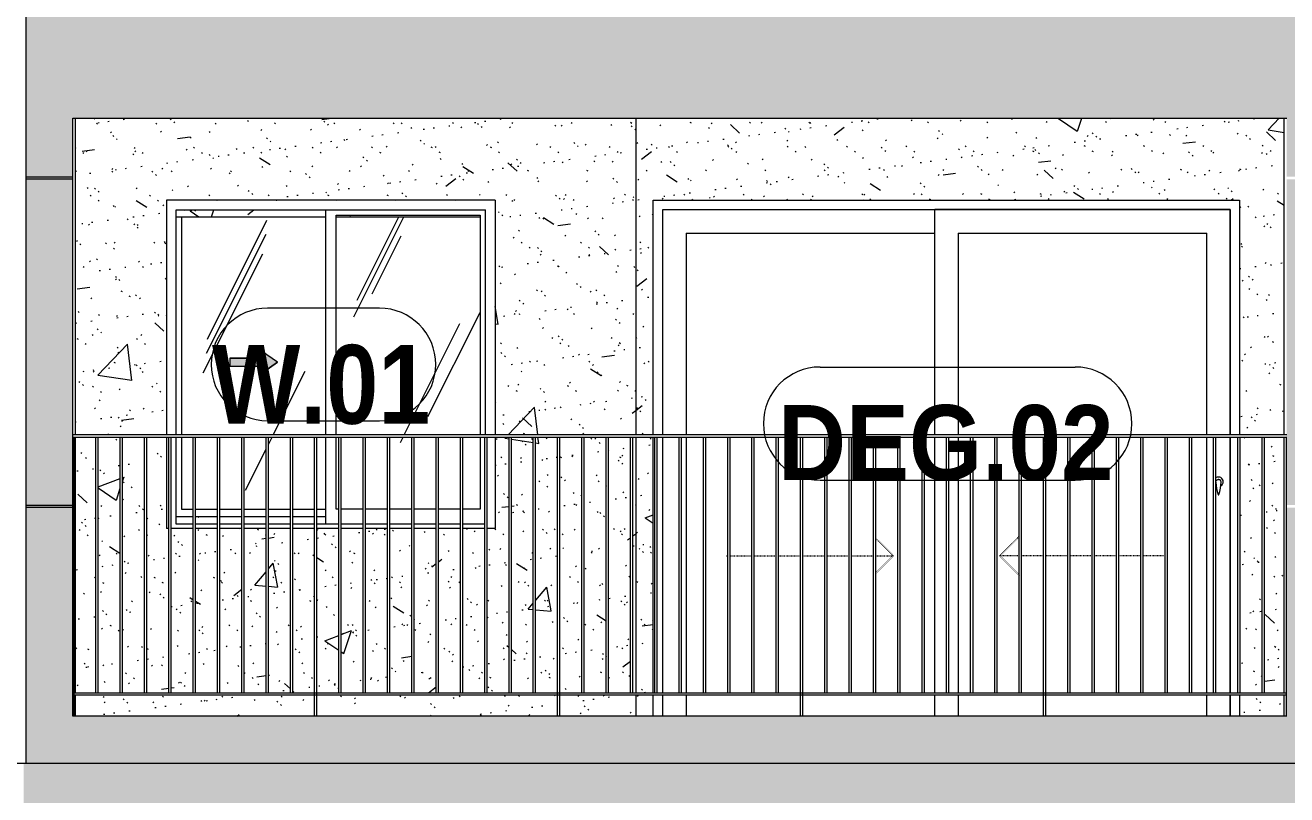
# Model space of a CAD drawing. Header units: millimetres. Extents: x -134153 to 99383, y -5233 to 35400.
# Drawn here: x 47781 to 53160, y 2065 to 5346 of the extents above; entities that cross this region are included whole.
import ezdxf

# ---------------------------------------------------------------- set-up
doc = ezdxf.new("R2010")
doc.units = ezdxf.units.MM
for name, pattern in [('1 NÉT CALL OUT', [6, 3, -3]), ('Centre', [31.75, 6.35, -4.7625, 15.875, -4.7625]), ('Dash', [6, 3, -3])]:
    doc.linetypes.add(name, pattern=pattern)
for name, color, linetype, lineweight in [('0-2', 250, 'Continuous', 5), ('A-DETL-GENF', 92, 'Continuous', 9), ('A-DETL-GENF-1', 92, '1 NÉT CALL OUT', 9), ('A-DOOR', 31, 'Continuous', 9), ('A-DOOR-FRAM', 31, 'Continuous', 9), ('A-DOOR-HDLN', 31, 'Dash', 9), ('A-DOOR-IDEN', 31, 'Continuous', 9), ('A-FLOR-HRAL', 11, 'Continuous', 9), ('A-FLOR-LEVL-2', 51, 'Centre', 9), ('A-GLAZ', 151, 'Continuous', 9), ('A-GLAZ-3', 7, '1 NÉT CALL OUT', 9), ('A-GLAZ-IDEN', 152, 'Continuous', 9), ('A-WALL', 113, 'Continuous', 9), ('A-WALL-PATT-1', 9, 'Continuous', 9), ('A-WALL-PATT-2', 111, 'Continuous', 5), ('I-WALL-1', 7, 'Continuous', 9)]:
    doc.layers.add(name, color=color, linetype=linetype, lineweight=lineweight)
doc.styles.add('Arial_B_1', font='arialbd_0.ttf', dxfattribs={"width": 0.85, "height": 336})
doc.styles.add('Arial_B_2', font='arialbd_0.ttf', dxfattribs={"width": 0.9, "height": 320})
pattern_1 = [(50, (82572.6, 0), (1165.98, -102.01), [121.92, -1341.12]), (355, (82572.6, 0), (-225.55, 1222.76), [97.54, -1072.9]), (100.451, (82669.8, -8.5), (940.43, 1120.75), [103.62, -1139.78]), (46.184, (82572.6, 325.1), (1734.9, -269.07), [182.88, -2011.68]), (96.636, (82717.2, 302.7), (1519.38, 1583.54), [155.42, -1709.66]), (351.184, (82572.6, 325.1), (1519.4, 1583.52), [146.3, -1609.34]), (21, (82735.2, 243.8), (970.33, -654.5), [121.92, -1341.12]), (326, (82735.2, 243.8), (395.53, 1178.8), [97.54, -1072.9]), (71.451, (82816, 189.3), (1365.87, 524.3), [103.62, -1139.78]), (37.5, (82572.62, 0), (19.767, 541.153), [53.645, -1006.246, 53.645, -1035.507, -1076.96]), (37.5, (82572.62, 0), (19.767, 541.153), [-2149.04, 53.645, -1023.315]), (7.5, (82572.6, 0), (427.646, 641.156), [53.645, -567.334, 53.645, -981.862, -410.464]), (7.5, (82572.6, 0), (427.646, 641.156), [-1656.486, 53.645, -356.82]), (327.5, (82210.1, 0), (867.782, -36.665), [53.645, -352.755, 53.645, -1214.323, -1682.496]), (327.5, (82210.1, 0), (867.782, -36.665), [-1674.37, 53.645, -1628.85]), (317.5, (82047.56, 0), (948.03, 162.73), [53.645, -474.675, 53.645, -788.416, -1194.816]), (317.5, (82047.56, 0), (948.03, 162.73), [-1370.38, 53.645, -1141.17])]
pattern_2 = [(37.5, (82572.62, 0), (-5.1206, 156.6122), [5.364, -118.181, 5.364, -132.812, -132.08]), (37.5, (82572.62, 0), (-5.1206, 156.6122), [-261.722, 5.364, -126.716]), (7.5, (82572.62, 0), (143.847, 229.3842), [5.364, -61.285, 5.364, -105.989, -42.672]), (7.5, (82572.62, 0), (143.847, 229.3842), [-178.003, 5.364, -37.308]), (327.5, (82472.65, 0), (253.1176, 0.46), [5.364, -35.276, 5.364, -140.94, -191.008]), (327.5, (82472.65, 0), (253.1176, 0.46), [-186.944, 5.364, -185.644]), (317.5, (82472.65, 0), (244.338, 71.3376), [5.364, -14.956, 5.364, -90.546, -109.728]), (317.5, (82472.65, 0), (244.338, 71.3376), [-116.23, 5.364, -104.364])]
pattern_3 = [(63.435, (84482.24, 111.3), (-0.002, 1625.6), [567.96, -3067]), (63.435, (82856.64, 111.3), (-0.002, 1625.6), [567.96, -3067]), (63.435, (85260.4, 425.35), (-0.002, 1625.6), [567.96, -3067]), (63.435, (83634.8, 425.35), (-0.002, 1625.6), [567.96, -3067]), (63.435, (85142.64, 314.5), (-0.002, 1625.6), [567.96, -3067]), (63.435, (83517.04, 314.5), (-0.002, 1625.6), [567.96, -3067]), (63.435, (85022.6, 949.4), (-0.002, 1625.6), [276.06, -3358.9]), (63.435, (83397, 949.4), (-0.002, 1625.6), [276.06, -3358.9]), (63.435, (84944.06, 851.15), (-0.002, 1625.6), [567.96, -3067]), (63.435, (83318.46, 851.15), (-0.002, 1625.6), [567.96, -3067]), (63.435, (84957.9, 921.7), (-0.002, 1625.6), [567.96, -3067]), (63.435, (83332.3, 921.7), (-0.002, 1625.6), [567.96, -3067]), (63.435, (84302.1, 612.2), (-0.002, 1625.6), [567.96, -3067]), (63.435, (82676.5, 612.2), (-0.002, 1625.6), [567.96, -3067]), (63.435, (84315.9, 695.35), (-0.002, 1625.6), [567.96, -3067]), (63.435, (82690.3, 695.35), (-0.002, 1625.6), [567.96, -3067]), (63.435, (84319.65, 755.3), (-0.002, 1625.6), [567.96, -3067]), (63.435, (82694.05, 755.3), (-0.002, 1625.6), [567.96, -3067])]

# ---------------------------------------------------------------- blocks, each defined once
blk = doc.blocks.new('NCV_TKTC_TANG 1_rvt-2-TKCS_MẶT ĐỨNG HƯỚNG NAM')
at = {"layer": 'A-WALL-PATT-1'}
h = blk.add_hatch(dxfattribs=at)
h.set_pattern_fill('FP_31', color=256, style=0, pattern_type=2)
h.set_pattern_definition(pattern_1)
h.paths.add_polyline_path([(86756.1, 2400), (87508.6, 2400), (87508.6, 2490), (86487.6, 2490), (86487.6, 2400), (86546.1, 2400)])
h.paths.add_polyline_path([(88877.6, 2400), (88877.6, 2490), (88554.6, 2490), (88554.6, 2400), (88787.6, 2400)])
h.paths.add_polyline_path([(88277.6, 2400), (88544.6, 2400), (88544.6, 2490), (87518.6, 2490), (87518.6, 2400), (88236.6, 2400)])
h.paths.add_polyline_path([(88855.4, 2500), (88855.4, 3590), (88761.8, 3590), (88761.8, 2500)])
h.paths.add_polyline_path([(88865.4, 2500), (88877.6, 2500), (88877.6, 3590), (88865.4, 3590), (88865.4, 3200.6)])
h.paths.add_polyline_path([(86935.1, 2500), (86990.6, 2500), (86990.6, 3200), (86897, 3200), (86897, 2500), (86918.5, 2500)])
h.paths.add_polyline_path([(86576.2, 2500), (86576.2, 3590), (86487.6, 3590), (86487.6, 2500)])
h.paths.add_polyline_path([(86793.4, 2500), (86887, 2500), (86887, 3200), (86877.6, 3200.6), (86877.6, 3590), (86793.4, 3590), (86793.4, 3034.1)])
h.paths.add_polyline_path([(87000.6, 2500), (87094.2, 2500), (87094.2, 3200), (87000.6, 3200), (87000.6, 2536.6)])
h.paths.add_polyline_path([(87104.2, 2500), (87197.8, 2500), (87197.8, 3200), (87104.2, 3200), (87104.2, 2594.5)])
h.paths.add_polyline_path([(87207.8, 2500), (87301.4, 2500), (87301.4, 3200), (87207.8, 3200), (87207.8, 2652.3)])
h.paths.add_polyline_path([(86783.4, 2500), (86783.4, 3590), (86689.8, 3590), (86689.8, 2500)])
h.paths.add_polyline_path([(87311.4, 2500), (87405, 2500), (87405, 3200), (87311.4, 3200), (87311.4, 2710.2)])
h.paths.add_polyline_path([(87415, 2500), (87508.6, 2500), (87508.6, 3200), (87415, 3200), (87415, 2768.1)])
h.paths.add_polyline_path([(87518.6, 2500), (87612.2, 2500), (87612.2, 3200), (87518.6, 3200), (87518.6, 2826)])
h.paths.add_polyline_path([(87622.2, 2500), (87715.8, 2500), (87715.8, 3200), (87622.2, 3200), (87622.2, 2883.9)])
h.paths.add_polyline_path([(87725.8, 2500), (87819.4, 2500), (87819.4, 3200), (87725.8, 3200), (87725.8, 2941.7)])
h.paths.add_polyline_path([(87829.4, 2500), (87923, 2500), (87923, 3200), (87829.4, 3200), (87829.4, 2999.6)])
h.paths.add_polyline_path([(87933, 2500), (88026.6, 2500), (88026.6, 3200), (87933, 3200), (87933, 3057.5)])
h.paths.add_polyline_path([(88036.6, 2500), (88130.2, 2500), (88130.2, 3200), (88036.6, 3200), (88036.6, 3115.4)])
h.paths.add_polyline_path([(88140.2, 2500), (88233.8, 2500), (88233.8, 3200), (88140.2, 3200), (88140.2, 3173.2)])
h.paths.add_polyline_path([(88522.9, 2500), (88544.6, 2500), (88544.6, 3590), (88451, 3590), (88451, 2500)])
h.paths.add_polyline_path([(88337.4, 2500), (88337.4, 3590), (88277.6, 3590), (88277.6, 3200), (88243.8, 3200), (88243.8, 2500), (88277.6, 2500)])
h.paths.add_polyline_path([(88347.4, 2500), (88441, 2500), (88441, 3590), (88347.4, 3590), (88347.4, 3133.7)])
h.paths.add_polyline_path([(86679.8, 2500), (86679.8, 3590), (86586.2, 3590), (86586.2, 2500)])
h.paths.add_polyline_path([(88554.6, 2500), (88648.2, 2500), (88648.2, 3590), (88554.6, 3590), (88554.6, 2788.3)])
h.paths.add_polyline_path([(88658.2, 2500), (88751.8, 2500), (88751.8, 3590), (88658.2, 3590), (88658.2, 2615.7)])
h.paths.add_polyline_path([(87508.6, 3219), (87508.6, 3250), (87415, 3250), (87415, 3219)])
h.paths.add_polyline_path([(86936.4, 3219), (86990.6, 3219), (86990.6, 3250), (86918.5, 3250), (86918.5, 3219)])
h.paths.add_polyline_path([(87518.6, 3219), (87555.3, 3219), (87555.3, 3250), (87518.6, 3250)])
h.paths.add_polyline_path([(87000.6, 3219), (87094.2, 3219), (87094.2, 3250), (87000.6, 3250)])
h.paths.add_polyline_path([(87405, 3219), (87405, 3250), (87311.4, 3250), (87311.4, 3219)])
h.paths.add_polyline_path([(87301.4, 3219), (87301.4, 3250), (87207.8, 3250), (87207.8, 3219)])
h.paths.add_polyline_path([(87104.2, 3219), (87197.8, 3219), (87197.8, 3250), (87104.2, 3250)])
h.paths.add_polyline_path([(86813.5, 3600), (86877.6, 3600), (86877.6, 4600), (88277.6, 4600), (88277.6, 3600), (88877.6, 3600), (88877.6, 4950), (86487.6, 4950), (86487.6, 3600)])
h.paths.add_polyline_path([(86918.5, 4530), (87555.3, 4530), (87555.3, 4559.1), (86918.5, 4559.1)])
h.paths.add_polyline_path([(88214.1, 4530), (88214.1, 4536.5), (87599.8, 4536.5), (87599.8, 4530), (88207.6, 4530)])
h = blk.add_hatch(dxfattribs=at)
h.set_pattern_fill('FP_32', color=256, style=0, pattern_type=2)
h.set_pattern_definition(pattern_2)
h.paths.add_polyline_path([(86756.1, 2400), (87508.6, 2400), (87508.6, 2490), (86487.6, 2490), (86487.6, 2400), (86546.1, 2400)])
h.paths.add_polyline_path([(88877.6, 2400), (88877.6, 2490), (88554.6, 2490), (88554.6, 2400), (88787.6, 2400)])
h.paths.add_polyline_path([(88277.6, 2400), (88544.6, 2400), (88544.6, 2490), (87518.6, 2490), (87518.6, 2400), (88236.6, 2400)])
h.paths.add_polyline_path([(88855.4, 2500), (88855.4, 3590), (88761.8, 3590), (88761.8, 2500)])
h.paths.add_polyline_path([(88865.4, 2500), (88877.6, 2500), (88877.6, 3590), (88865.4, 3590), (88865.4, 3200.6)])
h.paths.add_polyline_path([(86935.1, 2500), (86990.6, 2500), (86990.6, 3200), (86897, 3200), (86897, 2500), (86918.5, 2500)])
h.paths.add_polyline_path([(86576.2, 2500), (86576.2, 3590), (86487.6, 3590), (86487.6, 2500)])
h.paths.add_polyline_path([(86793.4, 2500), (86887, 2500), (86887, 3200), (86877.6, 3200.6), (86877.6, 3590), (86793.4, 3590), (86793.4, 3034.1)])
h.paths.add_polyline_path([(87000.6, 2500), (87094.2, 2500), (87094.2, 3200), (87000.6, 3200), (87000.6, 2536.6)])
h.paths.add_polyline_path([(87104.2, 2500), (87197.8, 2500), (87197.8, 3200), (87104.2, 3200), (87104.2, 2594.5)])
h.paths.add_polyline_path([(87207.8, 2500), (87301.4, 2500), (87301.4, 3200), (87207.8, 3200), (87207.8, 2652.3)])
h.paths.add_polyline_path([(86783.4, 2500), (86783.4, 3590), (86689.8, 3590), (86689.8, 2500)])
h.paths.add_polyline_path([(87311.4, 2500), (87405, 2500), (87405, 3200), (87311.4, 3200), (87311.4, 2710.2)])
h.paths.add_polyline_path([(87415, 2500), (87508.6, 2500), (87508.6, 3200), (87415, 3200), (87415, 2768.1)])
h.paths.add_polyline_path([(87518.6, 2500), (87612.2, 2500), (87612.2, 3200), (87518.6, 3200), (87518.6, 2826)])
h.paths.add_polyline_path([(87622.2, 2500), (87715.8, 2500), (87715.8, 3200), (87622.2, 3200), (87622.2, 2883.9)])
h.paths.add_polyline_path([(87725.8, 2500), (87819.4, 2500), (87819.4, 3200), (87725.8, 3200), (87725.8, 2941.7)])
h.paths.add_polyline_path([(87829.4, 2500), (87923, 2500), (87923, 3200), (87829.4, 3200), (87829.4, 2999.6)])
h.paths.add_polyline_path([(87933, 2500), (88026.6, 2500), (88026.6, 3200), (87933, 3200), (87933, 3057.5)])
h.paths.add_polyline_path([(88036.6, 2500), (88130.2, 2500), (88130.2, 3200), (88036.6, 3200), (88036.6, 3115.4)])
h.paths.add_polyline_path([(88140.2, 2500), (88233.8, 2500), (88233.8, 3200), (88140.2, 3200), (88140.2, 3173.2)])
h.paths.add_polyline_path([(88522.9, 2500), (88544.6, 2500), (88544.6, 3590), (88451, 3590), (88451, 2500)])
h.paths.add_polyline_path([(88337.4, 2500), (88337.4, 3590), (88277.6, 3590), (88277.6, 3200), (88243.8, 3200), (88243.8, 2500), (88277.6, 2500)])
h.paths.add_polyline_path([(88347.4, 2500), (88441, 2500), (88441, 3590), (88347.4, 3590), (88347.4, 3133.7)])
h.paths.add_polyline_path([(86679.8, 2500), (86679.8, 3590), (86586.2, 3590), (86586.2, 2500)])
h.paths.add_polyline_path([(88554.6, 2500), (88648.2, 2500), (88648.2, 3590), (88554.6, 3590), (88554.6, 2788.3)])
h.paths.add_polyline_path([(88658.2, 2500), (88751.8, 2500), (88751.8, 3590), (88658.2, 3590), (88658.2, 2615.7)])
h.paths.add_polyline_path([(87508.6, 3219), (87508.6, 3250), (87415, 3250), (87415, 3219)])
h.paths.add_polyline_path([(86936.4, 3219), (86990.6, 3219), (86990.6, 3250), (86918.5, 3250), (86918.5, 3219)])
h.paths.add_polyline_path([(87518.6, 3219), (87555.3, 3219), (87555.3, 3250), (87518.6, 3250)])
h.paths.add_polyline_path([(87000.6, 3219), (87094.2, 3219), (87094.2, 3250), (87000.6, 3250)])
h.paths.add_polyline_path([(87405, 3219), (87405, 3250), (87311.4, 3250), (87311.4, 3219)])
h.paths.add_polyline_path([(87301.4, 3219), (87301.4, 3250), (87207.8, 3250), (87207.8, 3219)])
h.paths.add_polyline_path([(87104.2, 3219), (87197.8, 3219), (87197.8, 3250), (87104.2, 3250)])
h.paths.add_polyline_path([(86813.5, 3600), (86877.6, 3600), (86877.6, 4600), (88277.6, 4600), (88277.6, 3600), (88877.6, 3600), (88877.6, 4950), (86487.6, 4950), (86487.6, 3600)])
h.paths.add_polyline_path([(86918.5, 4530), (87555.3, 4530), (87555.3, 4559.1), (86918.5, 4559.1)])
h.paths.add_polyline_path([(88214.1, 4530), (88214.1, 4536.5), (87599.8, 4536.5), (87599.8, 4530), (88207.6, 4530)])
h = blk.add_hatch(dxfattribs=at)
h.set_pattern_fill('FP_31', color=256, style=0, pattern_type=2)
h.set_pattern_definition(pattern_1)
h.paths.add_polyline_path([(91642.6, 2400), (91642.6, 2490), (91452.6, 2490), (91452.6, 2400), (91630.4, 2400)])
h.paths.add_polyline_path([(88877.6, 2400), (88952.6, 2400), (88952.6, 2490), (88877.6, 2490)])
h.paths.add_polyline_path([(88885.5, 2500), (88952.6, 2500), (88952.6, 3590), (88877.6, 3590), (88877.6, 2500)])
h.paths.add_polyline_path([(91642.6, 2500), (91642.6, 3590), (91559, 3590), (91559, 2500), (91622.4, 2500)])
h.paths.add_polyline_path([(91455.4, 2500), (91549, 2500), (91549, 3590), (91455.4, 3590), (91455.4, 3200.6)])
h.paths.add_polyline_path([(88920.6, 3600), (88952.6, 3600), (88952.6, 4600), (91452.6, 4600), (91452.6, 3600), (91642.6, 3600), (91642.6, 4950), (88877.6, 4950), (88877.6, 3600)])
h = blk.add_hatch(dxfattribs=at)
h.set_pattern_fill('FP_32', color=256, style=0, pattern_type=2)
h.set_pattern_definition(pattern_2)
h.paths.add_polyline_path([(91642.6, 2400), (91642.6, 2490), (91452.6, 2490), (91452.6, 2400), (91630.4, 2400)])
h.paths.add_polyline_path([(88877.6, 2400), (88952.6, 2400), (88952.6, 2490), (88877.6, 2490)])
h.paths.add_polyline_path([(88885.5, 2500), (88952.6, 2500), (88952.6, 3590), (88877.6, 3590), (88877.6, 2500)])
h.paths.add_polyline_path([(91642.6, 2500), (91642.6, 3590), (91559, 3590), (91559, 2500), (91622.4, 2500)])
h.paths.add_polyline_path([(91455.4, 2500), (91549, 2500), (91549, 3590), (91455.4, 3590), (91455.4, 3200.6)])
h.paths.add_polyline_path([(88920.6, 3600), (88952.6, 3600), (88952.6, 4600), (91452.6, 4600), (91452.6, 3600), (91642.6, 3600), (91642.6, 4950), (88877.6, 4950), (88877.6, 3600)])
at = {"layer": 'I-WALL-1'}
for p, q in [((86487.6, 4950), (86487.6, 3600)), ((88877.6, 4950), (88877.6, 3600)), ((91642.6, 3600), (91642.6, 4950)), ((88952.6, 3600), (88952.6, 4600)), ((88952.6, 4600), (91452.6, 4600)), ((91452.6, 4600), (91452.6, 3600)), ((86918.5, 4530), (87555.3, 4530)), ((87599.8, 4530), (88214.1, 4530)), ((86487.6, 3590), (86487.6, 2500)), ((88877.6, 3590), (88877.6, 2500)), ((88952.6, 2500), (88952.6, 3590)), ((91642.6, 2500), (91642.6, 3590)), ((86990.6, 3250), (86918.5, 3250)), ((87094.2, 3250), (87000.6, 3250)), ((87197.8, 3250), (87104.2, 3250)), ((87301.4, 3250), (87207.8, 3250)), ((87405, 3250), (87311.4, 3250)), ((87508.6, 3250), (87415, 3250)), ((87555.3, 3250), (87518.6, 3250)), ((86487.6, 2490), (86487.6, 2400)), ((88877.6, 2490), (88877.6, 2400)), ((88952.6, 2400), (88952.6, 2490)), ((91452.6, 2490), (91452.6, 2400)), ((91642.6, 2400), (91642.6, 2490))]:
    blk.add_line(p, q, dxfattribs=at)
blk = doc.blocks.new('1_FAMILY RVT - W01-WxH 1400x1400xmm-V241-TKCS_MẶT ĐỨNG HƯỚNG NAM')
at = {"layer": 'A-DETL-GENF-1'}
blk.add_hatch(color=256, dxfattribs=at).paths.add_polyline_path([(87282.1, 3862.1), (87349.8, 3909.5), (87282.1, 3957), (87282.1, 3926.5), (87146.6, 3926.5), (87146.6, 3892.6), (87282.1, 3892.6)])
at = {"layer": 'A-GLAZ'}
h = blk.add_hatch(dxfattribs=at)
h.set_pattern_fill('FP_30', color=256, style=0, pattern_type=2)
h.set_pattern_definition(pattern_3)
h.paths.add_polyline_path([(86990.6, 3282.6), (86990.6, 3590), (86941.1, 3590), (86941.1, 3282.6)])
h.paths.add_polyline_path([(87000.6, 3282.6), (87094.2, 3282.6), (87094.2, 3590), (87000.6, 3590), (87000.6, 3342.1)])
h.paths.add_polyline_path([(87104.2, 3282.6), (87197.8, 3282.6), (87197.8, 3590), (87104.2, 3590), (87104.2, 3445.7)])
h.paths.add_polyline_path([(87207.8, 3282.6), (87301.4, 3282.6), (87301.4, 3590), (87207.8, 3590), (87207.8, 3549.3)])
h.paths.add_polyline_path([(87311.4, 3282.6), (87405, 3282.6), (87405, 3590), (87311.4, 3590), (87311.4, 3526.5)])
h.paths.add_polyline_path([(87415, 3282.6), (87508.6, 3282.6), (87508.6, 3590), (87415, 3590), (87415, 3422.9)])
h.paths.add_polyline_path([(87518.6, 3282.6), (87555.3, 3282.6), (87555.3, 3590), (87518.6, 3590), (87518.6, 3319.3)])
h.paths.add_polyline_path([(87555.3, 3600), (87555.3, 4530), (86941.1, 4530), (86941.1, 3600), (87349.8, 3600)])
h.paths.add_polyline_path([(87282.1, 3862.1), (87282.1, 3892.6), (87146.6, 3892.6), (87146.6, 3926.5), (87282.1, 3926.5), (87282.1, 3957), (87349.8, 3909.5), (87325.6, 3892.6)])
h = blk.add_hatch(dxfattribs=at)
h.set_pattern_fill('FP_30', color=256, style=0, pattern_type=2)
h.set_pattern_definition(pattern_3)
h.paths.add_polyline_path([(87612.2, 3282.6), (87612.2, 3590), (87599.8, 3590), (87599.8, 3282.6)])
h.paths.add_polyline_path([(87622.2, 3282.6), (87715.8, 3282.6), (87715.8, 3590), (87622.2, 3590), (87622.2, 3314.5)])
h.paths.add_polyline_path([(87725.8, 3282.6), (87819.4, 3282.6), (87819.4, 3590), (87725.8, 3590), (87725.8, 3462.5)])
h.paths.add_polyline_path([(88130.2, 3282.6), (88130.2, 3590), (88036.6, 3590), (88036.6, 3282.6)])
h.paths.add_polyline_path([(87829.4, 3282.6), (87923, 3282.6), (87923, 3590), (87829.4, 3590)])
h.paths.add_polyline_path([(88214.1, 3282.6), (88214.1, 3590), (88140.2, 3590), (88140.2, 3282.6)])
h.paths.add_polyline_path([(87933, 3282.6), (88026.6, 3282.6), (88026.6, 3590), (87933, 3590)])
h.paths.add_polyline_path([(87729.6, 3600), (88214.1, 3600), (88214.1, 4530), (87599.8, 4530), (87599.8, 3600)])
at = {"layer": 'A-DETL-GENF'}
for p, q in [((87282.1, 3957), (87282.1, 3926.5)), ((87349.8, 3909.5), (87282.1, 3957)), ((87349.8, 3909.5), (87282.1, 3957)), ((87282.1, 3957), (87282.1, 3926.5)), ((87146.6, 3926.5), (87146.6, 3892.6)), ((87146.6, 3926.5), (87282.1, 3926.5)), ((87282.1, 3926.5), (87146.6, 3926.5)), ((87146.6, 3926.5), (87146.6, 3892.6)), ((87146.6, 3892.6), (87282.1, 3892.6)), ((87146.6, 3892.6), (87282.1, 3892.6)), ((87349.8, 3909.5), (87282.1, 3862.1)), ((87282.1, 3862.1), (87349.8, 3909.5)), ((87282.1, 3892.6), (87282.1, 3862.1)), ((87282.1, 3892.6), (87282.1, 3862.1))]:
    blk.add_line(p, q, dxfattribs=at)
at = {"layer": 'A-GLAZ'}
for p, q in [((88277.6, 4600), (86877.6, 4600)), ((86877.6, 4600), (86877.6, 3600)), ((88277.6, 4600), (88277.6, 3600)), ((86918.5, 4559.1), (88236.6, 4559.1)), ((86918.5, 3600), (86918.5, 4559.1)), ((86941.1, 4530), (86941.1, 3600)), ((87555.3, 4559.1), (87555.3, 3600)), ((87599.8, 3600), (87599.8, 4536.5)), ((87599.8, 4536.5), (88214.1, 4536.5)), ((88214.1, 4536.5), (88214.1, 3600)), ((88236.6, 3600), (88236.6, 4559.1)), ((86877.6, 3590), (86877.6, 3200)), ((86918.5, 3219.1), (86918.5, 3590)), ((86941.1, 3590), (86941.1, 3282.6)), ((87555.3, 3590), (87555.3, 3219.1)), ((87599.8, 3282.6), (87599.8, 3590)), ((88214.1, 3590), (88214.1, 3282.6)), ((88277.6, 3590), (88277.6, 3200)), ((86941.1, 3282.6), (86990.6, 3282.6)), ((87000.6, 3282.6), (87094.2, 3282.6)), ((87104.2, 3282.6), (87197.8, 3282.6)), ((87207.8, 3282.6), (87301.4, 3282.6)), ((87311.4, 3282.6), (87405, 3282.6)), ((87415, 3282.6), (87508.6, 3282.6)), ((87518.6, 3282.6), (87555.3, 3282.6)), ((87612.2, 3282.6), (87599.8, 3282.6)), ((87715.8, 3282.6), (87622.2, 3282.6)), ((87819.4, 3282.6), (87725.8, 3282.6)), ((87923, 3282.6), (87829.4, 3282.6)), ((88026.6, 3282.6), (87933, 3282.6)), ((88130.2, 3282.6), (88036.6, 3282.6)), ((88214.1, 3282.6), (88140.2, 3282.6)), ((86887, 3200), (86877.6, 3200)), ((86990.6, 3200), (86897, 3200)), ((86990.6, 3219.1), (86918.5, 3219.1)), ((87094.2, 3219.1), (87000.6, 3219.1)), ((87094.2, 3200), (87000.6, 3200)), ((87197.8, 3219.1), (87104.2, 3219.1)), ((87197.8, 3200), (87104.2, 3200)), ((87301.4, 3219.1), (87207.8, 3219.1)), ((87301.4, 3200), (87207.8, 3200)), ((87405, 3219.1), (87311.4, 3219.1)), ((87405, 3200), (87311.4, 3200)), ((87508.6, 3219.1), (87415, 3219.1)), ((87508.6, 3200), (87415, 3200)), ((87612.2, 3219.1), (87518.6, 3219.1)), ((87612.2, 3200), (87518.6, 3200)), ((87715.8, 3219.1), (87622.2, 3219.1)), ((87715.8, 3200), (87622.2, 3200)), ((87819.4, 3219.1), (87725.8, 3219.1)), ((87819.4, 3200), (87725.8, 3200)), ((87923, 3219.1), (87829.4, 3219.1)), ((87923, 3200), (87829.4, 3200)), ((88026.6, 3219.1), (87933, 3219.1)), ((88026.6, 3200), (87933, 3200)), ((88130.2, 3219.1), (88036.6, 3219.1)), ((88130.2, 3200), (88036.6, 3200)), ((88233.8, 3219.1), (88140.2, 3219.1)), ((88233.8, 3200), (88140.2, 3200)), ((88277.6, 3200), (88243.8, 3200))]:
    blk.add_line(p, q, dxfattribs=at)
blk = doc.blocks.new('DEG_02-DEG_03 - DEG_02-2500x2400mm-CỬA ĐI 02 CÁNH TRƯỢT-V308-TKCS_MẶT ĐỨNG HƯỚNG NAM')
at = {"layer": 'A-DOOR'}
for p, q in [((91412.6, 4560), (90152.6, 4560)), ((90152.6, 3600), (90152.6, 4560)), ((91412.6, 4560), (91412.6, 3600)), ((89092.6, 4460), (89092.6, 3600)), ((89092.6, 4460), (90152.6, 4460)), ((90252.6, 4460), (90252.6, 3600)), ((90252.6, 4460), (91312.6, 4460)), ((91312.6, 3600), (91312.6, 4460)), ((89092.6, 3590), (89092.6, 2500)), ((90152.6, 2500), (90152.6, 3590)), ((90252.6, 3590), (90252.6, 2500)), ((91312.6, 2500), (91312.6, 3590)), ((91412.6, 3590), (91412.6, 2500)), ((89092.6, 2490), (89092.6, 2400)), ((90152.6, 2400), (90152.6, 2490)), ((90252.6, 2490), (90252.6, 2400)), ((91312.6, 2400), (91312.6, 2490)), ((91412.6, 2490), (91412.6, 2400))]:
    blk.add_line(p, q, dxfattribs=at)
at = {"layer": 'A-DOOR', "flags": 128}
blk.add_lwpolyline([(91364.1, 3408.7), (91364.1, 3408.7), (91364, 3408.7), (91364, 3408.7), (91364, 3408.7), (91364, 3408.7), (91364, 3408.7), (91364, 3408.7), (91363.9, 3408.7), (91363.9, 3408.7), (91363.9, 3408.7), (91363.9, 3408.7), (91363.8, 3408.7), (91363.8, 3408.7), (91363.8, 3408.7), (91363.7, 3408.7), (91363.7, 3408.7), (91363.7, 3408.7), (91363.6, 3408.7), (91363.6, 3408.7), (91363.5, 3408.7), (91363.5, 3408.7), (91363.4, 3408.7), (91363.4, 3408.7), (91363.3, 3408.7), (91363.3, 3408.7), (91363.2, 3408.7), (91363.2, 3408.7), (91363.1, 3408.7), (91363.1, 3408.7), (91363, 3408.7), (91362.9, 3408.7), (91362.9, 3408.7), (91362.8, 3408.7), (91362.8, 3408.7), (91362.7, 3408.7), (91362.6, 3408.7), (91362.6, 3408.7), (91362.5, 3408.7), (91362.5, 3408.7), (91362.4, 3408.7), (91362.3, 3408.7), (91362.3, 3408.7), (91362.2, 3408.7), (91362.2, 3408.7), (91362.1, 3408.7), (91362.1, 3408.7), (91362, 3408.7), (91361.9, 3408.7), (91361.9, 3408.7), (91361.8, 3408.7), (91361.8, 3408.7), (91361.7, 3408.7), (91361.7, 3408.7), (91361.6, 3408.7), (91361.6, 3408.7), (91361.5, 3408.7), (91361.5, 3408.7), (91361.5, 3408.7), (91361.4, 3408.7), (91361.4, 3408.7), (91361.3, 3408.7), (91361.3, 3408.7), (91361.3, 3408.7), (91361.2, 3408.7), (91361.2, 3408.7), (91361.2, 3408.7), (91361.2, 3408.7), (91361.2, 3408.7), (91361.1, 3408.7), (91361.1, 3408.7), (91361.1, 3408.7), (91361.1, 3408.7), (91361.1, 3408.7), (91361.1, 3408.7), (91361.1, 3408.7)], dxfattribs=at)
at = {"layer": 'A-DOOR'}
for centre, radius, start, end in [((91516.4, 3399.2), 164.8, 180.6304, 199.134), ((91361.1, 3399.2), 9.45, 90, 165), ((91362.6, 3400), 20, 0, 120), ((91364.1, 3399.2), 9.45, 0, 90), ((91208.8, 3399.2), 164.8, 340.866, 0), ((91362.6, 3400), 20, 300, 0), ((91362.9, 3346), 2.34, 199.134, 261.031), ((91362.2, 3346), 2.34, 278.969, 340.866)]:
    blk.add_arc(centre, radius, start, end, dxfattribs=at)
at = {"layer": 'A-DOOR-FRAM'}
for p, q in [((88992.6, 3600), (88992.6, 4560)), ((88992.6, 4560), (91412.6, 4560)), ((91412.6, 3600), (91412.6, 4560)), ((88992.6, 2500), (88992.6, 3590)), ((91412.6, 2500), (91412.6, 3590)), ((88992.6, 2400), (88992.6, 2490)), ((91412.6, 2400), (91412.6, 2490))]:
    blk.add_line(p, q, dxfattribs=at)
at = {"layer": 'A-DOOR-HDLN'}
for p, q in [((89975.3, 3084.2), (89901.4, 3158.2)), ((90429.8, 3084.2), (90513, 3167.4)), ((89265.3, 3084.2), (89269.8, 3084.2)), ((89279.8, 3084.2), (89373.4, 3084.2)), ((89383.4, 3084.2), (89477, 3084.2)), ((89487, 3084.2), (89580.6, 3084.2)), ((89590.6, 3084.2), (89684.2, 3084.2)), ((89694.2, 3084.2), (89787.8, 3084.2)), ((89797.8, 3084.2), (89891.4, 3084.2)), ((89975.3, 3084.2), (89901.4, 3010.3)), ((89901.4, 3084.2), (89975.3, 3084.2)), ((90429.8, 3084.2), (90513, 3001.1)), ((90513, 3084.2), (90429.8, 3084.2)), ((90616.6, 3084.2), (90523, 3084.2)), ((90720.2, 3084.2), (90626.6, 3084.2)), ((90823.8, 3084.2), (90730.2, 3084.2)), ((90927.4, 3084.2), (90833.8, 3084.2)), ((91031, 3084.2), (90937.4, 3084.2)), ((91134.6, 3084.2), (91041, 3084.2))]:
    blk.add_line(p, q, dxfattribs=at)
blk = doc.blocks.new('Railing - 10mm-1251313-TKCS_MẶT ĐỨNG HƯỚNG NAM')
at = {"layer": 'A-FLOR-HRAL'}
for p, q in [((52620.064287, 5900), (52620.064287, 6990)), ((52630.064287, 5900), (52630.064287, 6990))]:
    blk.add_line(p, q, dxfattribs=at)
blk = doc.blocks.new('Railing - 50 x 10mm-1251315-TKCS_MẶT ĐỨNG HƯỚNG NAM')
at = {"layer": 'A-FLOR-HRAL'}
for p, q in [((51697.564287, 5800), (51697.564287, 6990)), ((51707.564287, 6990), (51697.564287, 6990)), ((51707.564287, 5800), (51707.564287, 6990))]:
    blk.add_line(p, q, dxfattribs=at)
blk = doc.blocks.new('Railing - 50 x 10mm-V316-TKCS_MẶT ĐỨNG HƯỚNG NAM')
at = {"layer": 'A-FLOR-HRAL'}
for p in [(86477.6, 3590), (86482.6, 2399.8)]:
    blk.add_line(p, (86482.6, 3590), dxfattribs=at)
blk = doc.blocks.new('Railing - 50 x 10mm-V317-TKCS_MẶT ĐỨNG HƯỚNG NAM')
at = {"layer": 'A-FLOR-HRAL'}
blk.add_line((91652.6, 2399.8), (91652.6, 3590), dxfattribs=at)
blk = doc.blocks.new('Railing - Railing-1602803-TKCS_MẶT ĐỨNG HƯỚNG NAM')
at = {"layer": 'A-FLOR-HRAL'}
for p, q in [((86477.6, 2500), (91653.6, 2500)), ((91653.6, 2490), (86477.6, 2490))]:
    blk.add_line(p, q, dxfattribs=at)
for name in ['Railing - 50 x 10mm-V316-TKCS_MẶT ĐỨNG HƯỚNG NAM', 'Railing - 50 x 10mm-V317-TKCS_MẶT ĐỨNG HƯỚNG NAM']:
    blk.add_blockref(name, (0, 0))
at = {"extrusion": (0, 0, -1), "zscale": -1}
for name, p in [('Railing - 10mm-1251313-TKCS_MẶT ĐỨNG HƯỚNG NAM', (-139206.2, -3400)), ('Railing - 10mm-1251313-TKCS_MẶT ĐỨNG HƯỚNG NAM', (-139309.8, -3400)), ('Railing - 10mm-1251313-TKCS_MẶT ĐỨNG HƯỚNG NAM', (-139413.4, -3400)), ('Railing - 10mm-1251313-TKCS_MẶT ĐỨNG HƯỚNG NAM', (-139517, -3400)), ('Railing - 10mm-1251313-TKCS_MẶT ĐỨNG HƯỚNG NAM', (-139620.6, -3400)), ('Railing - 10mm-1251313-TKCS_MẶT ĐỨNG HƯỚNG NAM', (-139724.2, -3400)), ('Railing - 10mm-1251313-TKCS_MẶT ĐỨNG HƯỚNG NAM', (-139827.8, -3400)), ('Railing - 10mm-1251313-TKCS_MẶT ĐỨNG HƯỚNG NAM', (-139931.4, -3400)), ('Railing - 10mm-1251313-TKCS_MẶT ĐỨNG HƯỚNG NAM', (-140035, -3400)), ('Railing - 50 x 10mm-1251315-TKCS_MẶT ĐỨNG HƯỚNG NAM', (-139216.1, -3400)), ('Railing - 10mm-1251313-TKCS_MẶT ĐỨNG HƯỚNG NAM', (-140242.2, -3400)), ('Railing - 10mm-1251313-TKCS_MẶT ĐỨNG HƯỚNG NAM', (-140345.8, -3400)), ('Railing - 10mm-1251313-TKCS_MẶT ĐỨNG HƯỚNG NAM', (-140449.4, -3400)), ('Railing - 10mm-1251313-TKCS_MẶT ĐỨNG HƯỚNG NAM', (-140553, -3400)), ('Railing - 10mm-1251313-TKCS_MẶT ĐỨNG HƯỚNG NAM', (-140656.6, -3400)), ('Railing - 10mm-1251313-TKCS_MẶT ĐỨNG HƯỚNG NAM', (-140760.2, -3400)), ('Railing - 10mm-1251313-TKCS_MẶT ĐỨNG HƯỚNG NAM', (-140863.8, -3400)), ('Railing - 10mm-1251313-TKCS_MẶT ĐỨNG HƯỚNG NAM', (-140967.4, -3400)), ('Railing - 10mm-1251313-TKCS_MẶT ĐỨNG HƯỚNG NAM', (-141071, -3400)), ('Railing - 50 x 10mm-1251315-TKCS_MẶT ĐỨNG HƯỚNG NAM', (-140252.1, -3400)), ('Railing - 10mm-1251313-TKCS_MẶT ĐỨNG HƯỚNG NAM', (-141278.2, -3400)), ('Railing - 10mm-1251313-TKCS_MẶT ĐỨNG HƯỚNG NAM', (-141381.8, -3400)), ('Railing - 10mm-1251313-TKCS_MẶT ĐỨNG HƯỚNG NAM', (-141485.4, -3400)), ('Railing - 10mm-1251313-TKCS_MẶT ĐỨNG HƯỚNG NAM', (-141589, -3400)), ('Railing - 10mm-1251313-TKCS_MẶT ĐỨNG HƯỚNG NAM', (-141692.6, -3400)), ('Railing - 10mm-1251313-TKCS_MẶT ĐỨNG HƯỚNG NAM', (-141796.2, -3400)), ('Railing - 10mm-1251313-TKCS_MẶT ĐỨNG HƯỚNG NAM', (-141899.8, -3400)), ('Railing - 10mm-1251313-TKCS_MẶT ĐỨNG HƯỚNG NAM', (-142003.4, -3400)), ('Railing - 10mm-1251313-TKCS_MẶT ĐỨNG HƯỚNG NAM', (-142107, -3400)), ('Railing - 50 x 10mm-1251315-TKCS_MẶT ĐỨNG HƯỚNG NAM', (-141288.1, -3400)), ('Railing - 10mm-1251313-TKCS_MẶT ĐỨNG HƯỚNG NAM', (-142314.2, -3400)), ('Railing - 10mm-1251313-TKCS_MẶT ĐỨNG HƯỚNG NAM', (-142417.8, -3400)), ('Railing - 10mm-1251313-TKCS_MẶT ĐỨNG HƯỚNG NAM', (-142521.4, -3400)), ('Railing - 10mm-1251313-TKCS_MẶT ĐỨNG HƯỚNG NAM', (-142625, -3400)), ('Railing - 10mm-1251313-TKCS_MẶT ĐỨNG HƯỚNG NAM', (-142728.6, -3400)), ('Railing - 10mm-1251313-TKCS_MẶT ĐỨNG HƯỚNG NAM', (-142832.2, -3400)), ('Railing - 10mm-1251313-TKCS_MẶT ĐỨNG HƯỚNG NAM', (-142935.8, -3400)), ('Railing - 10mm-1251313-TKCS_MẶT ĐỨNG HƯỚNG NAM', (-143039.4, -3400)), ('Railing - 10mm-1251313-TKCS_MẶT ĐỨNG HƯỚNG NAM', (-143143, -3400)), ('Railing - 50 x 10mm-1251315-TKCS_MẶT ĐỨNG HƯỚNG NAM', (-142324.1, -3400)), ('Railing - 10mm-1251313-TKCS_MẶT ĐỨNG HƯỚNG NAM', (-143350.2, -3400)), ('Railing - 10mm-1251313-TKCS_MẶT ĐỨNG HƯỚNG NAM', (-143453.8, -3400)), ('Railing - 10mm-1251313-TKCS_MẶT ĐỨNG HƯỚNG NAM', (-143557.4, -3400)), ('Railing - 10mm-1251313-TKCS_MẶT ĐỨNG HƯỚNG NAM', (-143661, -3400)), ('Railing - 10mm-1251313-TKCS_MẶT ĐỨNG HƯỚNG NAM', (-143764.6, -3400)), ('Railing - 10mm-1251313-TKCS_MẶT ĐỨNG HƯỚNG NAM', (-143868.2, -3400)), ('Railing - 10mm-1251313-TKCS_MẶT ĐỨNG HƯỚNG NAM', (-143971.8, -3400)), ('Railing - 10mm-1251313-TKCS_MẶT ĐỨNG HƯỚNG NAM', (-144075.4, -3400)), ('Railing - 10mm-1251313-TKCS_MẶT ĐỨNG HƯỚNG NAM', (-144179, -3400))]:
    blk.add_blockref(name, p, dxfattribs=at)
blk = doc.blocks.new('Top Rail Type - Top Rail_Internal_-1602806-TKCS_MẶT ĐỨNG HƯỚNG NAM')
at = {"layer": 'A-FLOR-HRAL'}
for p, q in [((91653.6, 3600), (86477.6, 3600)), ((86477.6, 3590), (91653.6, 3590))]:
    blk.add_line(p, q, dxfattribs=at)
blk = doc.blocks.new('SSA-WINDOW TAG - 10-2062020-TKCS_MẶT ĐỨNG HƯỚNG NAM')
at = {"layer": 'A-GLAZ-IDEN'}
for p, q in [((43760.064287, 11140), (43282.564287, 11140)), ((43282.564287, 10660), (43760.064287, 10660))]:
    blk.add_line(p, q, dxfattribs=at)
for centre, start, end in [((43282.564287, 10900), 90, 270), ((43760.064287, 10900), 270, 90)]:
    blk.add_arc(centre, 240, start, end, dxfattribs=at)
blk = doc.blocks.new('STN_Door Tag - STN_Door Tag-1788670-TKCS_MẶT ĐỨNG HƯỚNG NAM')
at = {"layer": 'A-DOOR-IDEN'}
for p, q in [((50538.4, 10689.1), (51626.5, 10689.1)), ((50538.4, 10206.1), (51626.5, 10206.1))]:
    blk.add_line(p, q, dxfattribs=at)
for centre, start, end in [((50538.4, 10447.6), 90, 270), ((51626.5, 10447.6), 270, 90)]:
    blk.add_arc(centre, 241.5, start, end, dxfattribs=at)

msp = doc.modelspace()

# ---------------------------------------------------------------- hatches: boundary and pattern name
at = {"layer": 'A-WALL-PATT-2'}
h = msp.add_hatch(color=256, dxfattribs=at)
h.paths.add_polyline_path([(56375.6, 2200), (56563.9, 2200), (56563.9, 3290), (56558.9, 3290), (56558.9, 2400), (53358.9, 2400), (53358.9, 3290), (53159.9, 3290), (53159.9, 2400), (47983.9, 2400), (47983.9, 3290), (47783.9, 3290), (47783.9, 2200), (54789, 2200)])
h.paths.add_polyline_path([(56563.9, 3300), (56563.9, 4690), (56558.9, 4690), (56558.9, 3300)])
h.paths.add_polyline_path([(47783.9, 3300), (47983.9, 3300), (47983.9, 4690), (47783.9, 4690), (47783.9, 4304.9)])
h.paths.add_polyline_path([(53159.9, 3300), (53358.9, 3300), (53358.9, 4690), (53159.9, 4690), (53159.9, 3476.7)])
h.paths.add_polyline_path([(47983.9, 4700), (47983.9, 4950), (53159.9, 4950), (53159.9, 4700), (53358.9, 4700), (53358.9, 4950), (56558.9, 4950), (56558.9, 4700), (56563.9, 4700), (56563.9, 5600), (47783.9, 5600), (47783.9, 4700)])
for points in [[(47983.9, 4690), (47983.9, 4700), (47783.9, 4700), (47783.9, 4690)], [(47983.9, 3290), (47983.9, 3300), (47783.9, 3300), (47783.9, 3290)]]:
    msp.add_hatch(color=256, dxfattribs=at).paths.add_polyline_path(points)
h = msp.add_hatch(color=256, dxfattribs=at)
h.paths.add_polyline_path([(50029.2, 1300), (56558.9, 1300), (56558.9, 1940), (47773.9, 1940), (47773.9, 1300), (48442.6, 1300)])
h.paths.add_polyline_path([(51615.8, 1950), (56558.9, 1950), (56558.9, 2200), (47773.9, 2200), (47773.9, 1950), (50029.2, 1950)])

# ---------------------------------------------------------------- linework, layer by layer
at = {"layer": 'A-FLOR-LEVL-2'}
msp.add_line((-12769.4, 2200), (95658.9, 2200), dxfattribs=at)
at = {"layer": 'A-WALL'}
for p, q in [((47783.9, 5600), (47783.9, 2200)), ((47983.9, 2400), (47983.9, 4950)), ((47983.9, 4950), (53159.9, 4950)), ((47783.9, 4700), (47983.9, 4700)), ((47983.9, 4690), (47783.9, 4690)), ((47783.9, 3300), (47983.9, 3300)), ((47983.9, 3290), (47783.9, 3290)), ((53159.9, 2400), (47983.9, 2400)), ((45208.9, 2200), (78368.8, 2200))]:
    msp.add_line(p, q, dxfattribs=at)

# ---------------------------------------------------------------- block references
at = {"layer": '0-2'}
msp.add_blockref('NCV_TKTC_TANG 1_rvt-2-TKCS_MẶT ĐỨNG HƯỚNG NAM', (-38493.7, 0), dxfattribs=at)
at = {"layer": 'A-DOOR'}
msp.add_blockref('DEG_02-DEG_03 - DEG_02-2500x2400mm-CỬA ĐI 02 CÁNH TRƯỢT-V308-TKCS_MẶT ĐỨNG HƯỚNG NAM', (-38493.7, 0), dxfattribs=at)
at = {"layer": 'A-DOOR-IDEN'}
msp.add_blockref('STN_Door Tag - STN_Door Tag-1788670-TKCS_MẶT ĐỨNG HƯỚNG NAM', (631.3, -6800), dxfattribs=at)
at = {"layer": 'A-FLOR-HRAL'}
for name in ['Top Rail Type - Top Rail_Internal_-1602806-TKCS_MẶT ĐỨNG HƯỚNG NAM', 'Railing - Railing-1602803-TKCS_MẶT ĐỨNG HƯỚNG NAM']:
    msp.add_blockref(name, (-38493.7, 0), dxfattribs=at)
at = {"layer": 'A-GLAZ-3'}
msp.add_blockref('1_FAMILY RVT - W01-WxH 1400x1400xmm-V241-TKCS_MẶT ĐỨNG HƯỚNG NAM', (-38493.7, 0), dxfattribs=at)
at = {"layer": 'A-GLAZ-IDEN'}
msp.add_blockref('SSA-WINDOW TAG - 10-2062020-TKCS_MẶT ĐỨNG HƯỚNG NAM', (5531.3, -7000), dxfattribs=at)

# ---------------------------------------------------------------- texts
at = {"layer": 'A-DOOR-IDEN', "insert": (51705.6, 3564.6), "char_height": 320, "width": 1467.36, "attachment_point": 5, "line_spacing_factor": 0.936439, "style": 'Arial_B_2'}
msp.add_mtext('\\pt7.2,14.4,21.6,28.8,36,43.2,50.4,57.6,64.8,72,79.2,86.4,93.6,100.8,108,115.2,122.4,129.6,136.8,144,151.2,158.4,165.6,172.8,180,187.2,194.4,201.6,208.8,216,223.2,230.4;DEG.02', dxfattribs=at)
at = {"layer": 'A-GLAZ-IDEN', "insert": (49042.6, 3812.7), "char_height": 336, "width": 962.88, "attachment_point": 5, "line_spacing_factor": 0.936439, "style": 'Arial_B_1'}
msp.add_mtext('\\pt6.80064,13.60128,20.39856,27.1992,33.99984,40.80048,47.60112,54.3984,61.19904,67.99968,74.80032,81.60096,88.4016,95.19888,101.99952,108.80016,115.6008,122.40144,129.19872,135.99936,142.8,149.60064,156.40128,163.19856,169.9992,176.79984,183.60048,190.40112,197.1984,203.99904,210.79968,217.60032;W.01', dxfattribs=at)

doc.saveas('drawing.dxf')
